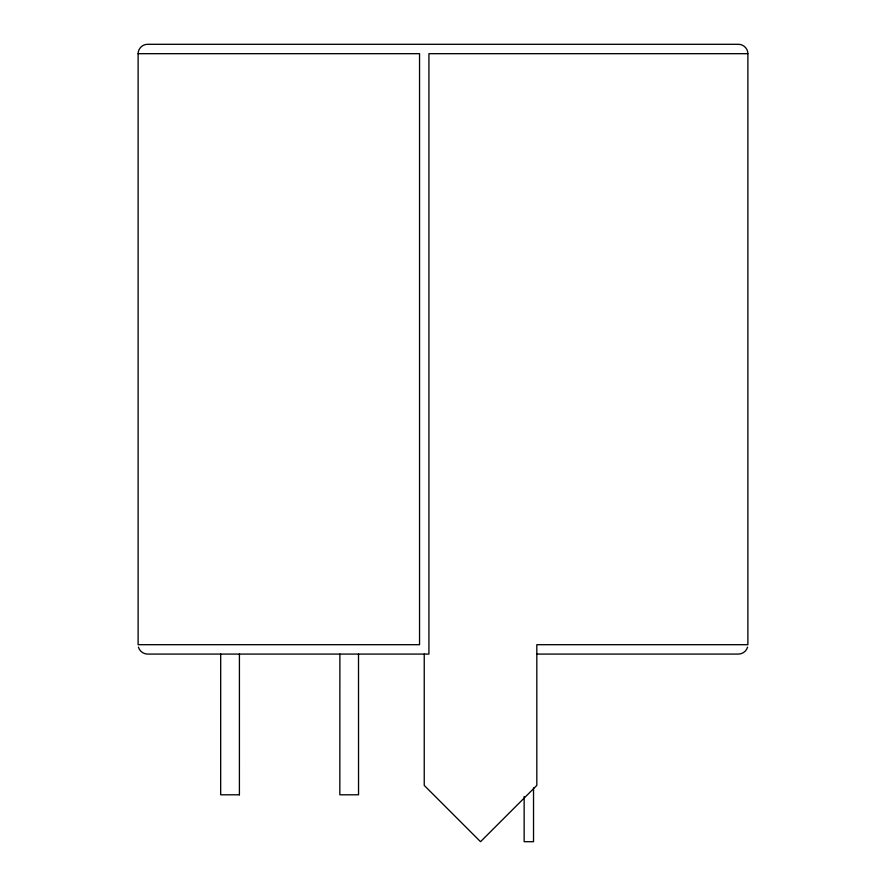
<?xml version="1.0" encoding="UTF-8"?>
<svg xmlns="http://www.w3.org/2000/svg" width="886" height="886" viewBox="0 0 886 886"><rect width="100%" height="100%" fill="white"/><g stroke="black" fill="none" stroke-linecap="round" stroke-linejoin="round"><path stroke-width="1.33" d="M138.116 53.681L419.543 53.681L419.543 644.698L138.116 644.698L138.116 53.681C138.083 48.664 142.469 44.267 147.497 44.3L738.503 44.3C743.531 44.267 747.917 48.664 747.884 53.681L747.884 644.698L536.816 644.698L536.816 785.417L480.522 841.7L424.239 785.417L424.239 654.078M747.574 647.123C746.477 651.121 742.656 654.056 738.503 654.078L536.816 654.078M747.884 53.681L428.924 53.681L428.924 654.078L147.497 654.078C143.355 654.023 139.523 651.144 138.426 647.123M239.43 794.797L220.669 794.797L220.692 654.078M533.527 787.898L533.527 841.7L524.147 841.7L524.147 796.558M358.509 654.078L358.542 794.797L339.836 794.797L339.881 654.078M239.43 654.078L239.408 794.797"/></g></svg>
